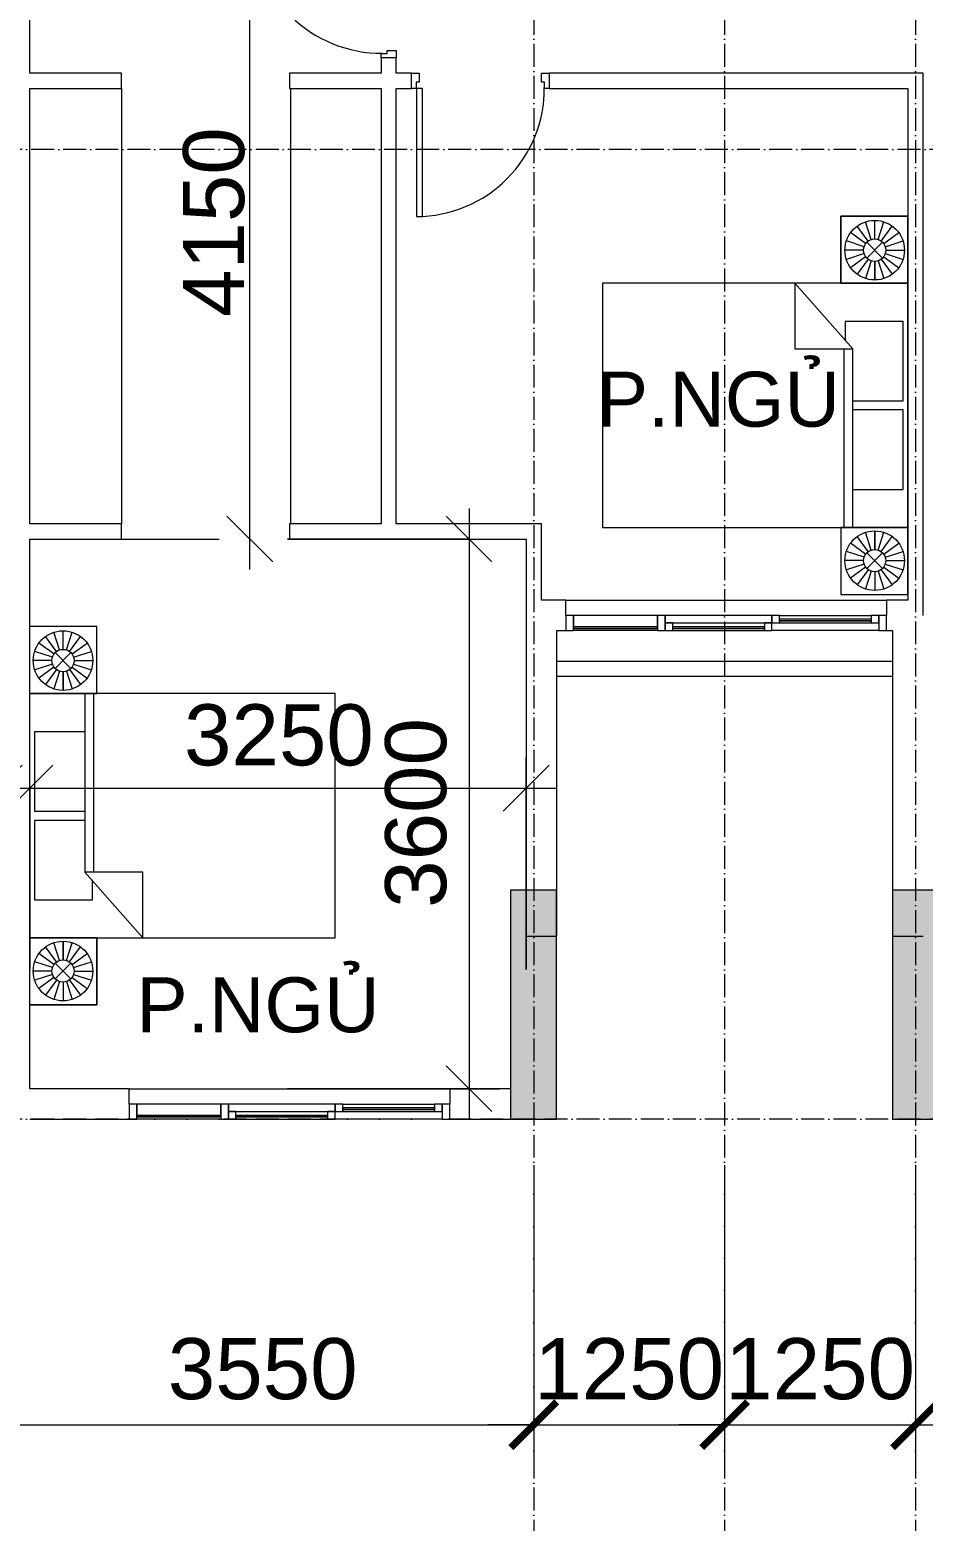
# Model space of a CAD drawing. Header units: millimetres. Extents: x -20144 to 122974, y -38328 to 48263.
# Drawn here: x 97021 to 102871, y -2632 to 7134 of the extents above; entities that cross this region are included whole.
import ezdxf

# ---------------------------------------------------------------- set-up
doc = ezdxf.new("R2010")
doc.units = ezdxf.units.MM
doc.linetypes.add('Grid Line', pattern=[4.2, 3, -0.6, 0, -0.6])
for name, color, linetype, lineweight in [('CHU', 181, 'Continuous', 5), ('CUA', 31, 'Continuous', 9), ('DIM', 1, 'Continuous', 5), ('DIM-200', 1, 'Continuous', 5), ('NET-CAT', 3, 'Continuous', 15), ('NET-THAY', 2, 'Continuous', 9), ('THIET BI', 44, 'Continuous', 5), ('THIET-BI', 44, 'Continuous', 5), ('TRUC', 225, 'Continuous', 5), ('X-COT T20$0$LC.HA', 8, 'Continuous', 9)]:
    doc.layers.add(name, color=color, linetype=linetype, lineweight=lineweight)
doc.styles.add('Arial_3', font='arial_0.ttf', dxfattribs={"height": 400})
doc.styles.add('Arial_4', font='arial_0.ttf', dxfattribs={"height": 360})
doc.styles.add('TA1', font='arial_0.ttf')
doc.dimstyles.new('D_200_KTx2', dxfattribs={"dimtxt": 400, "dimasz": 300, "dimexe": 300, "dimexo": 300, "dimgap": 160, "dimtad": 1, "dimdec": 0, "dimzin": 9, "dimtxsty": 'TA1', "dimblk": 'ARCHTICK', "dimcen": 1, "dimdle": 300, "dimclrd": 256, "dimclre": 256, "dimclrt": 7, "dimadec": 0, "dimazin": 0, "dimtfac": 1, "dimtdec": 0, "dimtix": 1, "dimtmove": 1, "dimatfit": 3, "dimldrblk": 'ARCHTICK', "dimfxl": 0, "dimtolj": 1, "dimtzin": 0, "dimlwd": -1, "dimlwe": -1, "dimarcsym": 0})
doc.dimstyles.new('Diagonal_-_2mm_Arial', dxfattribs={"dimscale": 304.8, "dimtxt": 408.10376, "dimasz": 0.984252, "dimexe": 0.656168, "dimexo": 4.593176, "dimgap": 0.098425, "dimtad": 1, "dimdec": 0, "dimzin": 0, "dimdsep": 46, "dimtxsty": 'Arial_3', "dimblk1": 'OBLIQUE', "dimblk2": 'OBLIQUE', "dimsah": 1, "dimcen": 0.09, "dimdle": 0.656168, "dimazin": 0, "dimtfac": 1, "dimtdec": 4, "dimtix": 1, "dimtmove": 0, "dimatfit": 3, "dimfxl": 0, "dimtvp": 1, "dimtolj": 1, "dimtzin": 0, "dimlwd": 9, "dimlwe": 9, "dimarcsym": 0})

# ---------------------------------------------------------------- blocks, each defined once
blk = doc.blocks.new('CUA PHONG NGU - Type 1-1365695-MẶT BẰNG TẦNG 23')
at = {"layer": 'CUA', "lineweight": 5}
for p, q in [((-348.5, 47.7), (-298.5, 47.7)), ((-298.5, 47.7), (-298.5, -11.3)), ((501.5, 47.7), (551.5, 47.7)), ((501.5, -11.3), (501.5, 47.7)), ((-318.5, -52.3), (-348.5, -52.3)), ((-318.5, -11.3), (-318.5, -52.3)), ((-298.5, -11.3), (-318.5, -11.3)), ((521.5, -11.3), (501.5, -11.3)), ((521.5, -52.3), (521.5, -11.3)), ((551.5, -52.3), (521.5, -52.3))]:
    blk.add_line(p, q, dxfattribs=at)
at = {"layer": 'CUA'}
for p, q in [((-277.5, -52.3), (-317.5, -52.3)), ((-317.5, -52.3), (-317.5, -890.3)), ((-277.5, -890.3), (-277.5, -52.3)), ((-317.5, -890.3), (-277.5, -890.3))]:
    blk.add_line(p, q, dxfattribs=at)
at = {"layer": 'CUA', "lineweight": 5}
blk.add_arc((-317.5, -52.3), 838, 270, 0.5, dxfattribs=at)
blk = doc.blocks.new('X-PHONG NGU 2 - X-PHONG NGU 2_Recovery_-1759957-MẶT BẰNG TẦNG 23')
at = {"layer": 'CUA'}
for p, q in [((-1000, 0), (-1050, 0)), ((-1050, 0), (-1050, -100)), ((-450, 0), (-1000, 0)), ((-1000, 0), (-1000, -75)), ((-1000, -100), (-1000, 0)), ((-450, -75), (-450, 0)), ((-400, 0), (-450, 0)), ((-450, 0), (-450, -100)), ((300, 0), (-400, 0)), ((-400, 0), (-400, -50)), ((-400, -100), (-400, 0)), ((300, -50), (300, 0)), ((350, 0), (300, 0)), ((300, 0), (300, -50)), ((350, -50), (350, 0)), ((350, 0), (950, 0)), ((1000, 0), (950, 0)), ((950, 0), (950, -50)), ((1050, 0), (1000, 0)), ((1000, 0), (1000, -100)), ((1000, -50), (1000, 0)), ((1050, -100), (1050, 0)), ((-450, -75), (-1000, -75)), ((-1000, -75), (-1000, -85)), ((-1000, -75), (-450, -75)), ((-1000, -85), (-450, -85)), ((-450, -85), (-450, -75)), ((-400, -50), (300, -50)), ((-350, -50), (-400, -50)), ((-400, -50), (-400, -100)), ((-350, -100), (-350, -50)), ((250, -75), (-350, -75)), ((-350, -75), (-350, -85)), ((-350, -85), (250, -85)), ((250, -85), (-350, -85)), ((-350, -85), (-350, -100)), ((300, -50), (250, -50)), ((250, -50), (250, -100)), ((250, -85), (250, -75)), ((250, -100), (250, -85)), ((300, -50), (350, -50)), ((300, -100), (300, -50)), ((950, -25), (350, -25)), ((350, -25), (350, -35)), ((350, -35), (950, -35)), ((950, -35), (350, -35)), ((350, -35), (350, -50)), ((350, -50), (950, -50)), ((950, -35), (950, -25)), ((950, -50), (950, -35)), ((950, -50), (1000, -50)), ((-1050, -100), (-1000, -100)), ((-450, -100), (-1000, -100)), ((-450, -100), (-400, -100)), ((-400, -100), (-350, -100)), ((-350, -100), (250, -100)), ((250, -100), (300, -100)), ((1000, -100), (300, -100)), ((1000, -100), (1050, -100))]:
    blk.add_line(p, q, dxfattribs=at)
blk = doc.blocks.new('X-GIUONG1 - X-GIUONG-V142-MẶT BẰNG TẦNG 23')
at = {"layer": 'THIET BI'}
for p, q in [((-1239, -0.1), (-1239, -439)), ((-1239, -439), (-1239, -0.1)), ((-1059.6, -158.2), (-1131.2, -59.5)), ((-1039.2, -147.8), (-1076.9, -31.8)), ((-1016.6, -144.2), (-1016.6, -22.2)), ((-993.9, -147.8), (-956.3, -31.8)), ((-973.5, -158.2), (-901.9, -59.5)), ((-800, -439), (-800, -0.1)), ((-800, -0.1), (-800, -2000)), ((-800, -0.1), (-800, -439)), ((-800, -0.1), (-800, -2000)), ((-550, -30), (-550, -410)), ((-30, -30), (-550, -30)), ((-30, -360), (-30, -30)), ((30, -30), (30, -360)), ((550, -30), (30, -30)), ((550, -360), (550, -30)), ((800, -0.1), (800, -439)), ((800, -2000), (800, -0.1)), ((800, -0.1), (800, -439)), ((800, -2000), (800, -0.1)), ((973.5, -158.2), (901.9, -59.5)), ((993.9, -147.8), (956.3, -31.8)), ((1016.6, -144.2), (1016.6, -22.2)), ((1039.2, -147.8), (1076.9, -31.8)), ((1059.6, -158.2), (1131.2, -59.5)), ((1239, -439), (1239, -0.1)), ((1239, -439), (1239, -0.1)), ((-1086.1, -194.8), (-1202.1, -157.1)), ((-1075.8, -174.4), (-1174.4, -102.7)), ((-1068.3, -269.1), (-964.8, -165.6)), ((-1068.3, -165.6), (-964.8, -269.1)), ((-957.4, -174.4), (-858.7, -102.7)), ((-947, -194.8), (-831, -157.1)), ((947, -194.8), (831, -157.1)), ((957.4, -174.4), (858.7, -102.7)), ((1068.3, -269.1), (964.8, -165.6)), ((1068.3, -165.6), (964.8, -269.1)), ((1075.8, -174.4), (1174.4, -102.7)), ((1086.1, -194.8), (1202.1, -157.1)), ((-1089.7, -217.4), (-1211.7, -217.4)), ((-1086.1, -240), (-1202.1, -277.7)), ((-1075.8, -260.4), (-1174.4, -332.1)), ((-1059.6, -276.6), (-1131.2, -375.2)), ((-1039.2, -287), (-1076.9, -402.9)), ((-1016.6, -290.5), (-1016.6, -412.5)), ((-993.9, -287), (-956.3, -402.9)), ((-973.5, -276.6), (-901.9, -375.2)), ((-957.4, -260.4), (-858.7, -332.1)), ((-947, -240), (-831, -277.7)), ((-943.4, -217.4), (-821.4, -217.4)), ((-821.4, -217.4), (-943.4, -217.4)), ((943.4, -217.4), (821.4, -217.4)), ((821.4, -217.4), (943.4, -217.4)), ((947, -240), (831, -277.7)), ((957.4, -260.4), (858.7, -332.1)), ((973.5, -276.6), (901.9, -375.2)), ((993.9, -287), (956.3, -402.9)), ((1016.6, -290.5), (1016.6, -412.5)), ((1039.2, -287), (1076.9, -402.9)), ((1059.6, -276.6), (1131.2, -375.2)), ((1075.8, -260.4), (1174.4, -332.1)), ((1086.1, -240), (1202.1, -277.7)), ((1089.7, -217.4), (1211.7, -217.4)), ((-370, -360), (-800, -740)), ((-370, -740), (-370, -360)), ((800, -360), (-370, -360)), ((-1239, -439), (-800, -439)), ((-800, -439), (-1239, -439)), ((-550, -410), (-420, -410)), ((-370, -420), (800, -420)), ((800, -439), (1239, -439)), ((800, -439), (1239, -439)), ((-800, -740), (-370, -740)), ((-800, -2000), (800, -2000)), ((-800, -2000), (800, -2000))]:
    blk.add_line(p, q, dxfattribs=at)
for centre, radius in [((-1016.6, -217.4), 195.1), ((1016.6, -217.4), 195.1), ((-1016.6, -217.4), 73.2), ((1016.6, -217.4), 73.2)]:
    blk.add_circle(centre, radius, dxfattribs=at)
blk = doc.blocks.new('X-GIUONG1 - X-GIUONG-1305651-MẶT BẰNG TẦNG 23')
at = {"layer": 'THIET BI'}
for p, q in [((-800, 0), (-1239, 0)), ((-1239, 0), (-1239, -439)), ((-1239, 0), (-800, 0)), ((-1239, -439), (-1239, 0)), ((-1059.6, -158.2), (-1131.2, -59.5)), ((-1039.2, -147.8), (-1076.9, -31.8)), ((-1016.6, -144.2), (-1016.6, -22.2)), ((-993.9, -147.8), (-956.3, -31.8)), ((-973.5, -158.2), (-901.9, -59.5)), ((-800, -439), (-800, 0)), ((800, 0), (-800, 0)), ((-800, 0), (-800, -2000)), ((800, 0), (-800, 0)), ((-800, 0), (-800, -439)), ((-800, 0), (-800, -2000)), ((-550, -30), (-550, -410)), ((-30, -30), (-550, -30)), ((-30, -360), (-30, -30)), ((30, -30), (30, -360)), ((550, -30), (30, -30)), ((550, -360), (550, -30)), ((1239, 0), (800, 0)), ((800, 0), (800, -439)), ((800, -2000), (800, 0)), ((1239, 0), (800, 0)), ((800, 0), (800, -439)), ((800, -2000), (800, 0)), ((973.5, -158.2), (901.9, -59.5)), ((993.9, -147.8), (956.3, -31.8)), ((1016.6, -144.2), (1016.6, -22.2)), ((1039.2, -147.8), (1076.9, -31.8)), ((1059.6, -158.2), (1131.2, -59.5)), ((1239, -439), (1239, 0)), ((1239, -439), (1239, 0)), ((-1086.1, -194.8), (-1202.1, -157.1)), ((-1075.8, -174.4), (-1174.4, -102.7)), ((-1068.3, -269.1), (-964.8, -165.6)), ((-1068.3, -165.6), (-964.8, -269.1)), ((-957.4, -174.4), (-858.7, -102.7)), ((-947, -194.8), (-831, -157.1)), ((947, -194.8), (831, -157.1)), ((957.4, -174.4), (858.7, -102.7)), ((1068.3, -269.1), (964.8, -165.6)), ((1068.3, -165.6), (964.8, -269.1)), ((1075.8, -174.4), (1174.4, -102.7)), ((1086.1, -194.8), (1202.1, -157.1)), ((-1089.7, -217.4), (-1211.7, -217.4)), ((-1086.1, -240), (-1202.1, -277.7)), ((-1075.8, -260.4), (-1174.4, -332.1)), ((-1059.6, -276.6), (-1131.2, -375.2)), ((-1039.2, -287), (-1076.9, -402.9)), ((-1016.6, -290.5), (-1016.6, -412.5)), ((-993.9, -287), (-956.3, -402.9)), ((-973.5, -276.6), (-901.9, -375.2)), ((-957.4, -260.4), (-858.7, -332.1)), ((-947, -240), (-831, -277.7)), ((-943.4, -217.4), (-821.4, -217.4)), ((-821.4, -217.4), (-943.4, -217.4)), ((943.4, -217.4), (821.4, -217.4)), ((821.4, -217.4), (943.4, -217.4)), ((947, -240), (831, -277.7)), ((957.4, -260.4), (858.7, -332.1)), ((973.5, -276.6), (901.9, -375.2)), ((993.9, -287), (956.3, -402.9)), ((1016.6, -290.5), (1016.6, -412.5)), ((1039.2, -287), (1076.9, -402.9)), ((1059.6, -276.6), (1131.2, -375.2)), ((1075.8, -260.4), (1174.4, -332.1)), ((1086.1, -240), (1202.1, -277.7)), ((1089.7, -217.4), (1211.7, -217.4)), ((-370, -360), (-800, -740)), ((-370, -740), (-370, -360)), ((800, -360), (-370, -360)), ((-1239, -439), (-800, -439)), ((-800, -439), (-1239, -439)), ((-550, -410), (-420, -410)), ((-370, -420), (800, -420)), ((800, -439), (1239, -439)), ((800, -439), (1239, -439)), ((-800, -740), (-370, -740)), ((-800, -2000), (800, -2000)), ((-800, -2000), (800, -2000))]:
    blk.add_line(p, q, dxfattribs=at)
for centre, radius in [((-1016.6, -217.4), 195.1), ((1016.6, -217.4), 195.1), ((-1016.6, -217.4), 73.2), ((1016.6, -217.4), 73.2)]:
    blk.add_circle(centre, radius, dxfattribs=at)
blk = doc.blocks.new('DIMBLOCK139-MẶT BẰNG TẦNG 23')
at = {"layer": 'DIM-200', "lineweight": 9, "transparency": 16777216}
for p, q in [((97021.5, 980.3), (97021.5, 2368.2)), ((100271.5, 980.3), (100271.5, 2368.2)), ((97021.5, 2168.2), (97171.5, 2318.2)), ((100271.5, 2168.2), (100421.5, 2318.2)), ((96821.5, 2168.2), (100471.5, 2168.2)), ((97021.5, 2168.2), (96871.5, 2018.2)), ((97021.5, 2168.2), (97021.5, 980.3)), ((100271.5, 2168.2), (100121.5, 2018.2)), ((100271.5, 2168.2), (100271.5, 980.3))]:
    blk.add_line(p, q, dxfattribs=at)
at = {"layer": 'DIM-200', "color": 0, "lineweight": 9, "transparency": 16777216, "insert": (98031.2, 2717.5), "char_height": 400, "width": 1476.708, "attachment_point": 1, "line_spacing_factor": 0.941778, "style": 'Arial_3'}
blk.add_mtext('3250', dxfattribs=at)
blk = doc.blocks.new('_Oblique')
at = {"color": 0, "linetype": 'ByBlock', "lineweight": -2}
blk.add_line((-0.5, -0.5), (0.5, 0.5), dxfattribs=at)
blk = doc.blocks.new('DIMBLOCK140-MẶT BẰNG TẦNG 23')
at = {"layer": 'DIM-200', "lineweight": 9, "transparency": 16777216}
for p, q in [((99897.4, 3800), (99747.4, 3950)), ((99897.4, 4000), (99897.4, 0.1)), ((98709.5, 3800), (100097.4, 3800)), ((99897.4, 3800), (98709.5, 3800)), ((99897.4, 3800), (100047.4, 3650)), ((99897.4, 200.1), (99747.4, 350.1)), ((98709.5, 200.1), (100097.4, 200.1)), ((99897.4, 200.1), (98709.5, 200.1)), ((99897.4, 200.1), (100047.4, 50.1))]:
    blk.add_line(p, q, dxfattribs=at)
at = {"layer": 'DIM-200', "color": 0, "lineweight": 9, "transparency": 16777216, "insert": (99348.1, 1384.7), "char_height": 400, "width": 1476.708, "attachment_point": 1, "rotation": 90, "line_spacing_factor": 0.941778, "style": 'Arial_3'}
blk.add_mtext('3600', dxfattribs=at)
blk = doc.blocks.new('DIMBLOCK141-MẶT BẰNG TẦNG 23')
at = {"layer": 'DIM-200', "lineweight": 9, "transparency": 16777216}
for p, q in [((93821.4, 980.3), (93821.4, 2368.2)), ((96821.5, 980.3), (96821.5, 2368.2)), ((93821.4, 2168.2), (93971.4, 2318.2)), ((96821.5, 2168.2), (96971.5, 2318.2)), ((93621.4, 2168.2), (97021.5, 2168.2)), ((93821.4, 2168.2), (93671.4, 2018.2)), ((93821.4, 2168.2), (93821.4, 980.3)), ((96821.5, 2168.2), (96671.5, 2018.2)), ((96821.5, 2168.2), (96821.5, 980.3))]:
    blk.add_line(p, q, dxfattribs=at)
at = {"layer": 'DIM-200', "color": 0, "lineweight": 9, "transparency": 16777216, "insert": (94706.2, 2717.5), "char_height": 400, "width": 1476.708, "attachment_point": 1, "line_spacing_factor": 0.941778, "style": 'Arial_3'}
blk.add_mtext('3000', dxfattribs=at)
blk = doc.blocks.new('_ArchTick')
at = {"color": 0, "const_width": 0.15}
blk.add_lwpolyline([(-0.5, -0.5), (0.5, 0.5)], dxfattribs=at)
blk = doc.blocks.new('*D686')
at = {"layer": 'Defpoints', "color": 0, "transparency": 16777216}
for p in [(93871.5, -0.1), (96771.5, -0.1), (96771.5, -2000.1)]:
    blk.add_point(p, dxfattribs=at)
at = {"layer": 'DIM', "transparency": 16777216}
for p, q in [((93871.5, -300.1), (93871.5, -2300.1)), ((96771.5, -300.1), (96771.5, -2300.1)), ((93571.5, -2000.1), (97071.5, -2000.1))]:
    blk.add_line(p, q, dxfattribs=at)
at = {"layer": 'DIM', "transparency": 16777216, "xscale": 300, "yscale": 300, "zscale": 300, "rotation": 180}
blk.add_blockref('_ArchTick', (93871.5, -2000.1), dxfattribs=at)
at = {"layer": 'DIM', "transparency": 16777216, "xscale": 300, "yscale": 300, "zscale": 300}
blk.add_blockref('_ArchTick', (96771.5, -2000.1), dxfattribs=at)
at = {"layer": 'DIM', "color": 7, "transparency": 16777216, "insert": (95321.5, -1635.8), "char_height": 400, "attachment_point": 5, "style": 'TA1'}
blk.add_mtext('\\A1;2900', dxfattribs=at)
blk = doc.blocks.new('*D687')
at = {"layer": 'Defpoints', "color": 0, "transparency": 16777216}
for p in [(96771.5, -0.1), (100321.5, -0.1), (100321.5, -2000.1)]:
    blk.add_point(p, dxfattribs=at)
at = {"layer": 'DIM', "transparency": 16777216}
for p, q in [((96771.5, -300.1), (96771.5, -2300.1)), ((100321.5, -300.1), (100321.5, -2300.1)), ((96471.5, -2000.1), (100621.5, -2000.1))]:
    blk.add_line(p, q, dxfattribs=at)
at = {"layer": 'DIM', "transparency": 16777216, "xscale": 300, "yscale": 300, "zscale": 300, "rotation": 180}
blk.add_blockref('_ArchTick', (96771.5, -2000.1), dxfattribs=at)
at = {"layer": 'DIM', "transparency": 16777216, "xscale": 300, "yscale": 300, "zscale": 300}
blk.add_blockref('_ArchTick', (100321.5, -2000.1), dxfattribs=at)
at = {"layer": 'DIM', "color": 7, "transparency": 16777216, "insert": (98546.5, -1635.7), "char_height": 400, "attachment_point": 5, "style": 'TA1'}
blk.add_mtext('\\A1;3550', dxfattribs=at)
blk = doc.blocks.new('*D688')
at = {"layer": 'Defpoints', "color": 0, "transparency": 16777216}
for p in [(100321.5, -0.1), (101571.5, -0.1), (101571.5, -2000.1)]:
    blk.add_point(p, dxfattribs=at)
at = {"layer": 'DIM', "transparency": 16777216}
for p, q in [((100321.5, -300.1), (100321.5, -2300.1)), ((101571.5, -300.1), (101571.5, -2300.1)), ((100321.5, -2000.1), (100021.5, -2000.1)), ((100321.5, -2000.1), (101571.5, -2000.1)), ((101571.5, -2000.1), (101871.5, -2000.1))]:
    blk.add_line(p, q, dxfattribs=at)
at = {"layer": 'DIM', "transparency": 16777216, "xscale": 300, "yscale": 300, "zscale": 300}
blk.add_blockref('_ArchTick', (100321.5, -2000.1), dxfattribs=at)
at = {"layer": 'DIM', "transparency": 16777216, "xscale": 300, "yscale": 300, "zscale": 300, "rotation": 180}
blk.add_blockref('_ArchTick', (101571.5, -2000.1), dxfattribs=at)
at = {"layer": 'DIM', "color": 7, "transparency": 16777216, "insert": (100946.5, -1635.8), "char_height": 400, "attachment_point": 5, "style": 'TA1'}
blk.add_mtext('\\A1;1250', dxfattribs=at)
blk = doc.blocks.new('*D689')
at = {"layer": 'Defpoints', "color": 0, "transparency": 16777216}
for p in [(101571.5, -0.1), (102821.5, -0.1), (102821.5, -2000.1)]:
    blk.add_point(p, dxfattribs=at)
at = {"layer": 'DIM', "transparency": 16777216}
for p, q in [((101571.5, -300.1), (101571.5, -2300.1)), ((102821.5, -300.1), (102821.5, -2300.1)), ((101571.5, -2000.1), (101271.5, -2000.1)), ((101571.5, -2000.1), (102821.5, -2000.1)), ((102821.5, -2000.1), (103121.5, -2000.1))]:
    blk.add_line(p, q, dxfattribs=at)
at = {"layer": 'DIM', "transparency": 16777216, "xscale": 300, "yscale": 300, "zscale": 300}
blk.add_blockref('_ArchTick', (101571.5, -2000.1), dxfattribs=at)
at = {"layer": 'DIM', "transparency": 16777216, "xscale": 300, "yscale": 300, "zscale": 300, "rotation": 180}
blk.add_blockref('_ArchTick', (102821.5, -2000.1), dxfattribs=at)
at = {"layer": 'DIM', "color": 7, "transparency": 16777216, "insert": (102196.5, -1635.8), "char_height": 400, "attachment_point": 5, "style": 'TA1'}
blk.add_mtext('\\A1;1250', dxfattribs=at)
blk = doc.blocks.new('*D690')
at = {"layer": 'Defpoints', "color": 0, "transparency": 16777216}
for p in [(102821.5, -0.1), (104921.5, -0.1), (104921.5, -2000.1)]:
    blk.add_point(p, dxfattribs=at)
at = {"layer": 'DIM', "transparency": 16777216}
for p, q in [((102821.5, -300.1), (102821.5, -2300.1)), ((104921.5, -300.1), (104921.5, -2300.1)), ((102521.5, -2000.1), (105221.5, -2000.1))]:
    blk.add_line(p, q, dxfattribs=at)
at = {"layer": 'DIM', "transparency": 16777216, "xscale": 300, "yscale": 300, "zscale": 300, "rotation": 180}
blk.add_blockref('_ArchTick', (102821.5, -2000.1), dxfattribs=at)
at = {"layer": 'DIM', "transparency": 16777216, "xscale": 300, "yscale": 300, "zscale": 300}
blk.add_blockref('_ArchTick', (104921.5, -2000.1), dxfattribs=at)
at = {"layer": 'DIM', "color": 7, "transparency": 16777216, "insert": (103871.5, -1635.8), "char_height": 400, "attachment_point": 5, "style": 'TA1'}
blk.add_mtext('\\A1;2100', dxfattribs=at)
blk = doc.blocks.new('X-COT T20')
at = {"layer": 'X-COT T20$0$LC.HA'}
h = blk.add_hatch(color=256, dxfattribs=at)
h.dxf.hatch_style = 1
h.paths.add_polyline_path([(32098.2, -40900), (31798.2, -40900), (31798.2, -42400), (32098.2, -42400)])
h = blk.add_hatch(color=256, dxfattribs=at)
h.dxf.hatch_style = 1
h.paths.add_polyline_path([(34600.2, -40900), (34300.2, -40900), (34300.2, -42400), (34600.2, -42400)])
at = {"ltscale": 1000, "elevation": 0}
for points in [[(32098.2, -40900), (31798.2, -40900), (31798.2, -42400), (32098.2, -42400)], [(34600.2, -40900), (34300.2, -40900), (34300.2, -42400), (34600.2, -42400)]]:
    blk.add_lwpolyline(points, close=True, dxfattribs=at)
blk = doc.blocks.new('A$C69B33B05')
at = {"ltscale": 2000}
blk.add_blockref('X-COT T20', (0, 0), dxfattribs=at)
blk = doc.blocks.new('*D757')
at = {"layer": 'Defpoints', "color": 0, "transparency": 16777216}
for p in [(98461.9, 7950), (99254.7, 7950), (98721.5, 3800)]:
    blk.add_point(p, dxfattribs=at)
at = {"layer": 'DIM', "color": 0, "lineweight": 9, "transparency": 16777216}
for p, q in [((98461.9, 3600), (98461.9, 8150)), ((97854.7, 7950), (98261.9, 7950)), ((97321.5, 3800), (98261.9, 3800))]:
    blk.add_line(p, q, dxfattribs=at)
at = {"layer": 'DIM', "color": 0, "lineweight": 9, "transparency": 16777216, "xscale": 300, "yscale": 300, "zscale": 300}
for p, rotation in [((98461.9, 7950), 90), ((98461.9, 3800), 270)]:
    blk.add_blockref('_Oblique', p, dxfattribs=dict(at, rotation=rotation))
at = {"layer": 'DIM', "color": 0, "lineweight": 9, "transparency": 16777216, "insert": (98227.7, 5875), "char_height": 400, "attachment_point": 5, "rotation": 90, "style": 'Arial_3'}
blk.add_mtext('\\A1;4150', dxfattribs=at)

msp = doc.modelspace()

# ---------------------------------------------------------------- linework, layer by layer
at = {"layer": 'NET-CAT'}
for p, q in [((97021.5, 6850), (97021.5, 7950)), ((99321.5, 6950), (99321.5, 6850)), ((99421.5, 6950), (99321.5, 6950)), ((99421.5, 6850), (99421.5, 6950)), ((97621.4, 6850), (97021.5, 6850)), ((97621.4, 6750), (97621.4, 6850)), ((99321.5, 6850), (98721.5, 6850)), ((98721.5, 6850), (98721.5, 6750)), ((99521.5, 6850), (99421.5, 6850)), ((99521.5, 6750), (99521.5, 6850)), ((102871.5, 6850), (100421.5, 6850)), ((100421.5, 6850), (100421.5, 6750)), ((102871.5, 3300), (102871.5, 6850)), ((97021.5, 3900), (97021.5, 6750)), ((97021.5, 6750), (97621.4, 6750)), ((98721.5, 6750), (99321.5, 6750)), ((99321.5, 6750), (99321.5, 3900)), ((99421.5, 6750), (99521.5, 6750)), ((99421.5, 3900), (99421.5, 6750)), ((100421.5, 6750), (102771.5, 6750)), ((102771.5, 6750), (102771.5, 3400)), ((97621.4, 3900), (97021.5, 3900)), ((97621.4, 3800), (97621.4, 3900)), ((99321.5, 3900), (98721.5, 3900)), ((98721.5, 3900), (98721.5, 3800)), ((100371.4, 3900), (99421.5, 3900)), ((100371.4, 3400), (100371.4, 3900)), ((97021.5, 199.9), (97021.5, 3800)), ((97021.5, 3800), (97621.4, 3800)), ((98721.5, 3800), (100271.4, 3800)), ((100271.4, 3800), (100271.4, 3400)), ((100271.5, 3400), (100271.5, 1200)), ((100531.5, 3400), (100371.4, 3400)), ((100531.5, 3300), (100531.5, 3400)), ((102771.5, 3400), (102631.5, 3400)), ((102631.5, 3400), (102631.5, 3300)), ((100471.5, 3200), (100531.5, 3200)), ((100471.5, 1200), (100471.5, 3200)), ((102631.5, 3200), (102671.5, 3200)), ((102671.5, 3200), (102671.5, 1200)), ((100271.5, 1200), (100471.5, 1200)), ((102671.5, 1200), (102871.5, 1200)), ((97671.4, 200.1), (97021.5, 200.1)), ((97671.4, 100.1), (97671.4, 200.1)), ((100171.4, 200.1), (99771.4, 200.1)), ((99771.4, 200.1), (99771.4, 100.1)), ((100171.4, 0.1), (100171.4, 200.1)), ((97021.5, 0.1), (97671.4, 0.1)), ((99771.4, 0.1), (100171.4, 0.1))]:
    msp.add_line(p, q, dxfattribs=at)
at = {"layer": 'NET-THAY'}
for p, q in [((100531.5, 3400), (102631.5, 3400)), ((100471.5, 3000), (102671.5, 3000)), ((102671.5, 2900), (100471.5, 2900)), ((97671.4, 200.1), (99771.4, 200.1))]:
    msp.add_line(p, q, dxfattribs=at)
at = {"layer": 'THIET-BI'}
for points in [[(97621.4, 6750), (97621.4, 3900)], [(98729.4, 6750), (98729.4, 3900)]]:
    msp.add_lwpolyline(points, dxfattribs=at)
at = {"layer": 'TRUC', "linetype": 'Grid Line', "ltscale": 50}
for p, q in [((100321.5, 43599.9), (100321.5, -4500.1)), ((101571.5, 43599.9), (101571.5, -7167.6)), ((102821.5, 43599.9), (102821.5, -4500.1)), ((119871.5, 6349.9), (64778.6, 6349.9)), ((119871.5, -0.1), (64778.6, -0.1))]:
    msp.add_line(p, q, dxfattribs=at)

# ---------------------------------------------------------------- block references
at = {"layer": 'CUA', "rotation": 269.9999999999959}
msp.add_blockref('CUA PHONG NGU - Type 1-1365695-MẶT BẰNG TẦNG 23', (99373.7, 7501.4), dxfattribs=at)
at = {"layer": 'CUA'}
for name, p in [('CUA PHONG NGU - Type 1-1365695-MẶT BẰNG TẦNG 23', (99870, 6802.2)), ('X-PHONG NGU 2 - X-PHONG NGU 2_Recovery_-1759957-MẶT BẰNG TẦNG 23', (101581.5, 3300)), ('X-PHONG NGU 2 - X-PHONG NGU 2_Recovery_-1759957-MẶT BẰNG TẦNG 23', (98721.4, 100.1))]:
    msp.add_blockref(name, p, dxfattribs=at)
at = {"layer": 'NET-CAT'}
msp.add_blockref('A$C69B33B05', (68371.5, 42399.9), dxfattribs=at)
at = {"layer": 'THIET BI'}
for name, p, rotation in [('X-GIUONG1 - X-GIUONG-1305651-MẶT BẰNG TẦNG 23', (102771.4, 4674.9), 269.9999999999995), ('X-GIUONG1 - X-GIUONG-V142-MẶT BẰNG TẦNG 23', (97021.4, 1987.5), 89.99999999999964)]:
    msp.add_blockref(name, p, dxfattribs=dict(at, rotation=rotation))

# ---------------------------------------------------------------- texts
at = {"layer": 'CHU', "color": 7, "char_height": 360, "width": 1577.62, "attachment_point": 3, "line_spacing_factor": 0.936439, "style": 'Arial_4'}
for insert in [(102327, 4895.6), (99312, 929.6)]:
    msp.add_mtext('\\pt2540.0016,5079.9996,7620.0012,10159.9992,12700.0008,15239.9988,17780.0004,20319.9984,22860,25400.0016,27939.9996,30480.0012,33019.9992,35560.0008,38099.9988,40640.0004,43179.9984,45720,48260.0016,50799.9996,53340.0012,55879.9992,58420.0008,60959.9988,63500.0004,66039.9984,68580,71120.0016,73659.9996,76200.0012,78739.9992,81280.0008;P.NGỦ', dxfattribs=dict(at, insert=insert))

# ---------------------------------------------------------------- dimensions: what is measured, and where the dimension line sits
at = {"layer": 'DIM', "lineweight": 9}
for base, p1, p2, override, picture, middle in [((98461.9, 7950), (98721.5, 3800), (99254.7, 7950), {"dimpost": '<>', "dimfxl": 4105.455063}, '*D757', (98227.7, 5875)), ((99897.4, 200.1), (100109.5, 3800), (100109.5, 200.1), {"dimpost": '<>', "dimfxl": 3599.915665}, 'DIMBLOCK140-MẶT BẰNG TẦNG 23', (99663, 2000))]:
    dim = msp.add_linear_dim(base=base, p1=p1, p2=p2, angle=90, dimstyle='Diagonal_-_2mm_Arial', override=override, dxfattribs=at)
    dim.commit()
    dim.dimension.update_dxf_attribs({"geometry": picture, "text_midpoint": middle})
for base, p1, p2, override, picture, middle in [((96821.5, 2168.2), (93821.4, 2380.3), (96821.5, 2380.3), {"dimpost": '<>', "dimfxl": 3000.060454}, 'DIMBLOCK141-MẶT BẰNG TẦNG 23', (95321.5, 2402.5)), ((100271.5, 2168.2), (97021.5, 2380.3), (100271.5, 2380.3), {"dimpost": '<>', "dimfxl": 3250}, 'DIMBLOCK139-MẶT BẰNG TẦNG 23', (98646.5, 2402.5))]:
    dim = msp.add_linear_dim(base=base, p1=p1, p2=p2, dimstyle='Diagonal_-_2mm_Arial', override=override, dxfattribs=at)
    dim.commit()
    dim.dimension.update_dxf_attribs({"geometry": picture, "text_midpoint": middle})
at = {"layer": 'DIM'}
for base, p1, p2, picture, middle in [((96771.5, -2000.1), (93871.5, -0.1), (96771.5, -0.1), '*D686', (95321.5, -1635.8)), ((100321.5, -2000.1), (96771.5, -0.1), (100321.5, -0.1), '*D687', (98546.5, -1635.7)), ((101571.5, -2000.1), (100321.5, -0.1), (101571.5, -0.1), '*D688', (100946.5, -1635.8)), ((102821.5, -2000.1), (101571.5, -0.1), (102821.5, -0.1), '*D689', (102196.5, -1635.8)), ((104921.5, -2000.1), (102821.5, -0.1), (104921.5, -0.1), '*D690', (103871.5, -1635.8))]:
    dim = msp.add_linear_dim(base=base, p1=p1, p2=p2, dimstyle='D_200_KTx2', dxfattribs=at)
    dim.commit()
    dim.dimension.update_dxf_attribs({"geometry": picture, "text_midpoint": middle})

doc.saveas('drawing.dxf')
